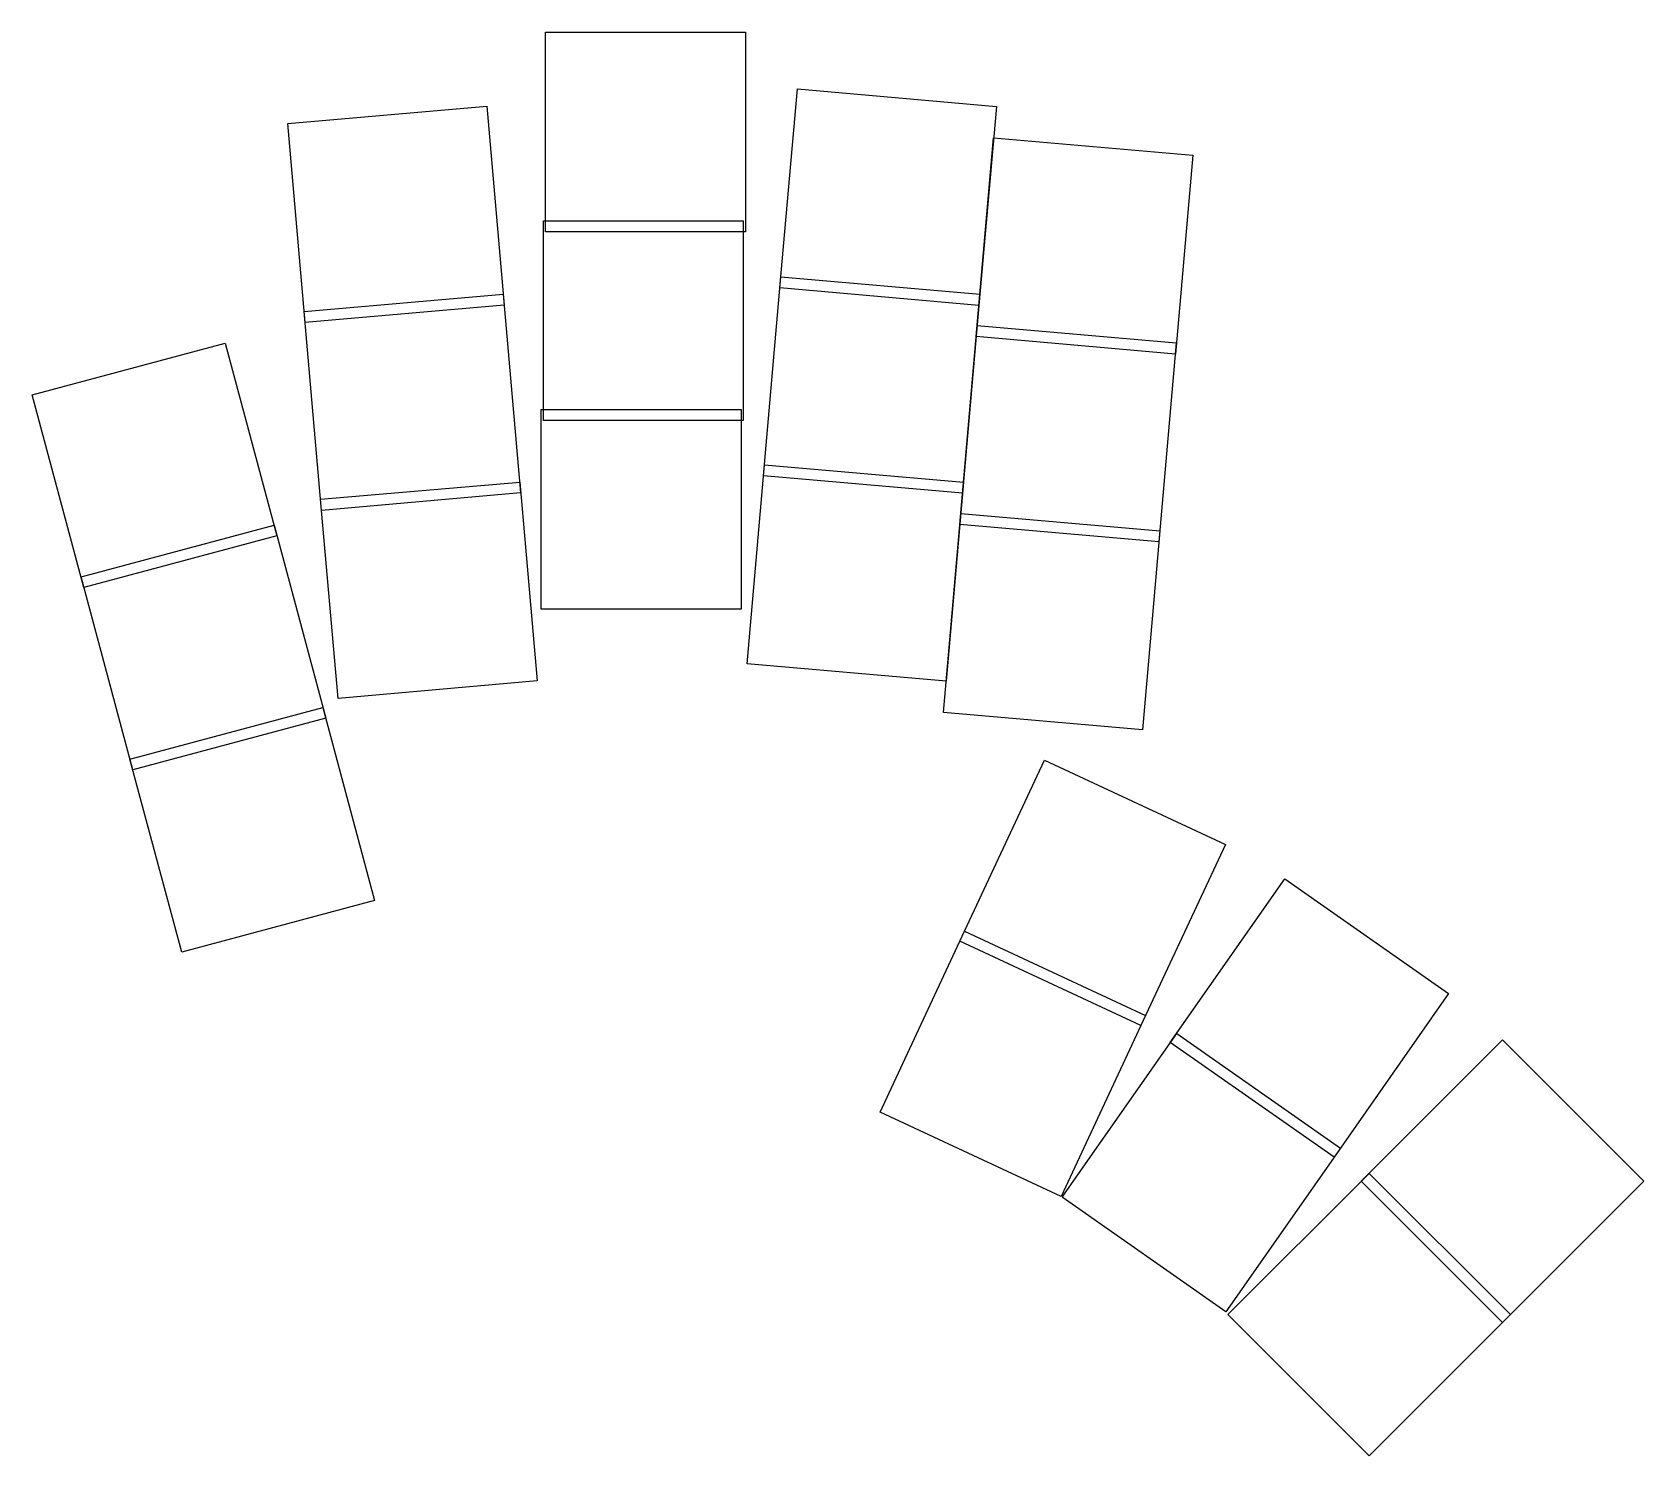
# Model space of a CAD drawing. Header units: millimetres. Extents: x -24 to 121, y -6 to 122.
import ezdxf

# ---------------------------------------------------------------- set-up
doc = ezdxf.new("R2010")
doc.units = ezdxf.units.MM

msp = doc.modelspace()

# ---------------------------------------------------------------- linework, layer by layer
for p, q in [((22.02, 122.29), (40.02, 122.29)), ((22.02, 104.29), (22.02, 122.29)), ((40.02, 122.29), (40.02, 104.29)), ((43.12, 99.25), (44.69, 117.18)), ((44.69, 117.18), (62.62, 115.61)), ((-1.21, 114.07), (16.72, 115.64)), ((16.72, 115.64), (18.29, 97.7)), ((62.62, 115.61), (61.05, 97.68)), ((0.36, 96.14), (-1.21, 114.07)), ((60.8, 94.86), (62.37, 112.79)), ((62.37, 112.79), (80.3, 111.22)), ((80.3, 111.22), (78.74, 93.29)), ((21.82, 105.29), (39.82, 105.29)), ((21.82, 87.29), (21.82, 105.29)), ((39.82, 105.29), (39.82, 87.29)), ((40.02, 104.29), (22.02, 104.29)), ((41.64, 82.32), (43.21, 100.25)), ((43.21, 100.25), (61.14, 98.68)), ((61.05, 97.68), (43.12, 99.25)), ((0.27, 97.13), (18.2, 98.7)), ((18.29, 97.7), (0.36, 96.14)), ((18.2, 98.7), (19.77, 80.77)), ((61.14, 98.68), (59.57, 80.75)), ((1.84, 79.2), (0.27, 97.13)), ((59.32, 77.92), (60.89, 95.86)), ((60.89, 95.86), (78.82, 94.29)), ((78.74, 93.29), (60.8, 94.86)), ((-24.22, 89.63), (-6.84, 94.28)), ((-6.84, 94.28), (-2.18, 76.9)), ((78.82, 94.29), (77.25, 76.36)), ((-19.56, 72.24), (-24.22, 89.63)), ((21.62, 88.29), (39.62, 88.29)), ((21.62, 70.29), (21.62, 88.29)), ((39.82, 87.29), (21.82, 87.29)), ((39.62, 88.29), (39.62, 70.29)), ((40.16, 65.38), (41.72, 83.31)), ((41.72, 83.31), (59.66, 81.74)), ((1.75, 80.2), (19.69, 81.76)), ((19.69, 81.76), (21.26, 63.83)), ((59.57, 80.75), (41.64, 82.32)), ((59.66, 81.74), (58.09, 63.81)), ((3.32, 62.26), (1.75, 80.2)), ((19.77, 80.77), (1.84, 79.2)), ((57.84, 60.99), (59.41, 78.92)), ((59.41, 78.92), (77.34, 77.35)), ((-19.82, 73.21), (-2.44, 77.86)), ((-2.44, 77.86), (2.22, 60.48)), ((77.25, 76.36), (59.32, 77.92)), ((77.34, 77.35), (75.77, 59.42)), ((-2.18, 76.9), (-19.56, 72.24)), ((-15.16, 55.82), (-19.82, 73.21)), ((39.62, 70.29), (21.62, 70.29)), ((58.09, 63.81), (40.16, 65.38)), ((21.26, 63.83), (3.32, 62.26)), ((-15.42, 56.78), (1.96, 61.44)), ((1.96, 61.44), (6.62, 44.06)), ((75.77, 59.42), (57.84, 60.99)), ((2.22, 60.48), (-15.16, 55.82)), ((-10.76, 39.4), (-15.42, 56.78)), ((59.33, 40.38), (66.94, 56.69)), ((66.94, 56.69), (83.25, 49.08)), ((83.25, 49.08), (75.64, 32.77)), ((78.28, 31.24), (88.61, 45.99)), ((88.61, 45.99), (103.35, 35.66)), ((6.62, 44.06), (-10.76, 39.4)), ((52.14, 24.97), (59.75, 41.28)), ((59.75, 41.28), (76.06, 33.68)), ((75.64, 32.77), (59.33, 40.38)), ((103.35, 35.66), (93.03, 20.92)), ((76.06, 33.68), (68.46, 17.36)), ((68.53, 17.32), (78.86, 32.06)), ((78.86, 32.06), (93.6, 21.74)), ((93.03, 20.92), (78.28, 31.24)), ((95.47, 18.76), (108.2, 31.48)), ((108.2, 31.48), (120.93, 18.76)), ((68.46, 17.36), (52.14, 24.97)), ((93.6, 21.74), (83.28, 6.99)), ((83.45, 6.74), (96.18, 19.46)), ((96.18, 19.46), (108.91, 6.74)), ((108.2, 6.03), (95.47, 18.76)), ((120.93, 18.76), (108.2, 6.03)), ((83.28, 6.99), (68.53, 17.32)), ((96.18, -5.99), (83.45, 6.74)), ((108.91, 6.74), (96.18, -5.99))]:
    msp.add_line(p, q)

doc.saveas('drawing.dxf')
